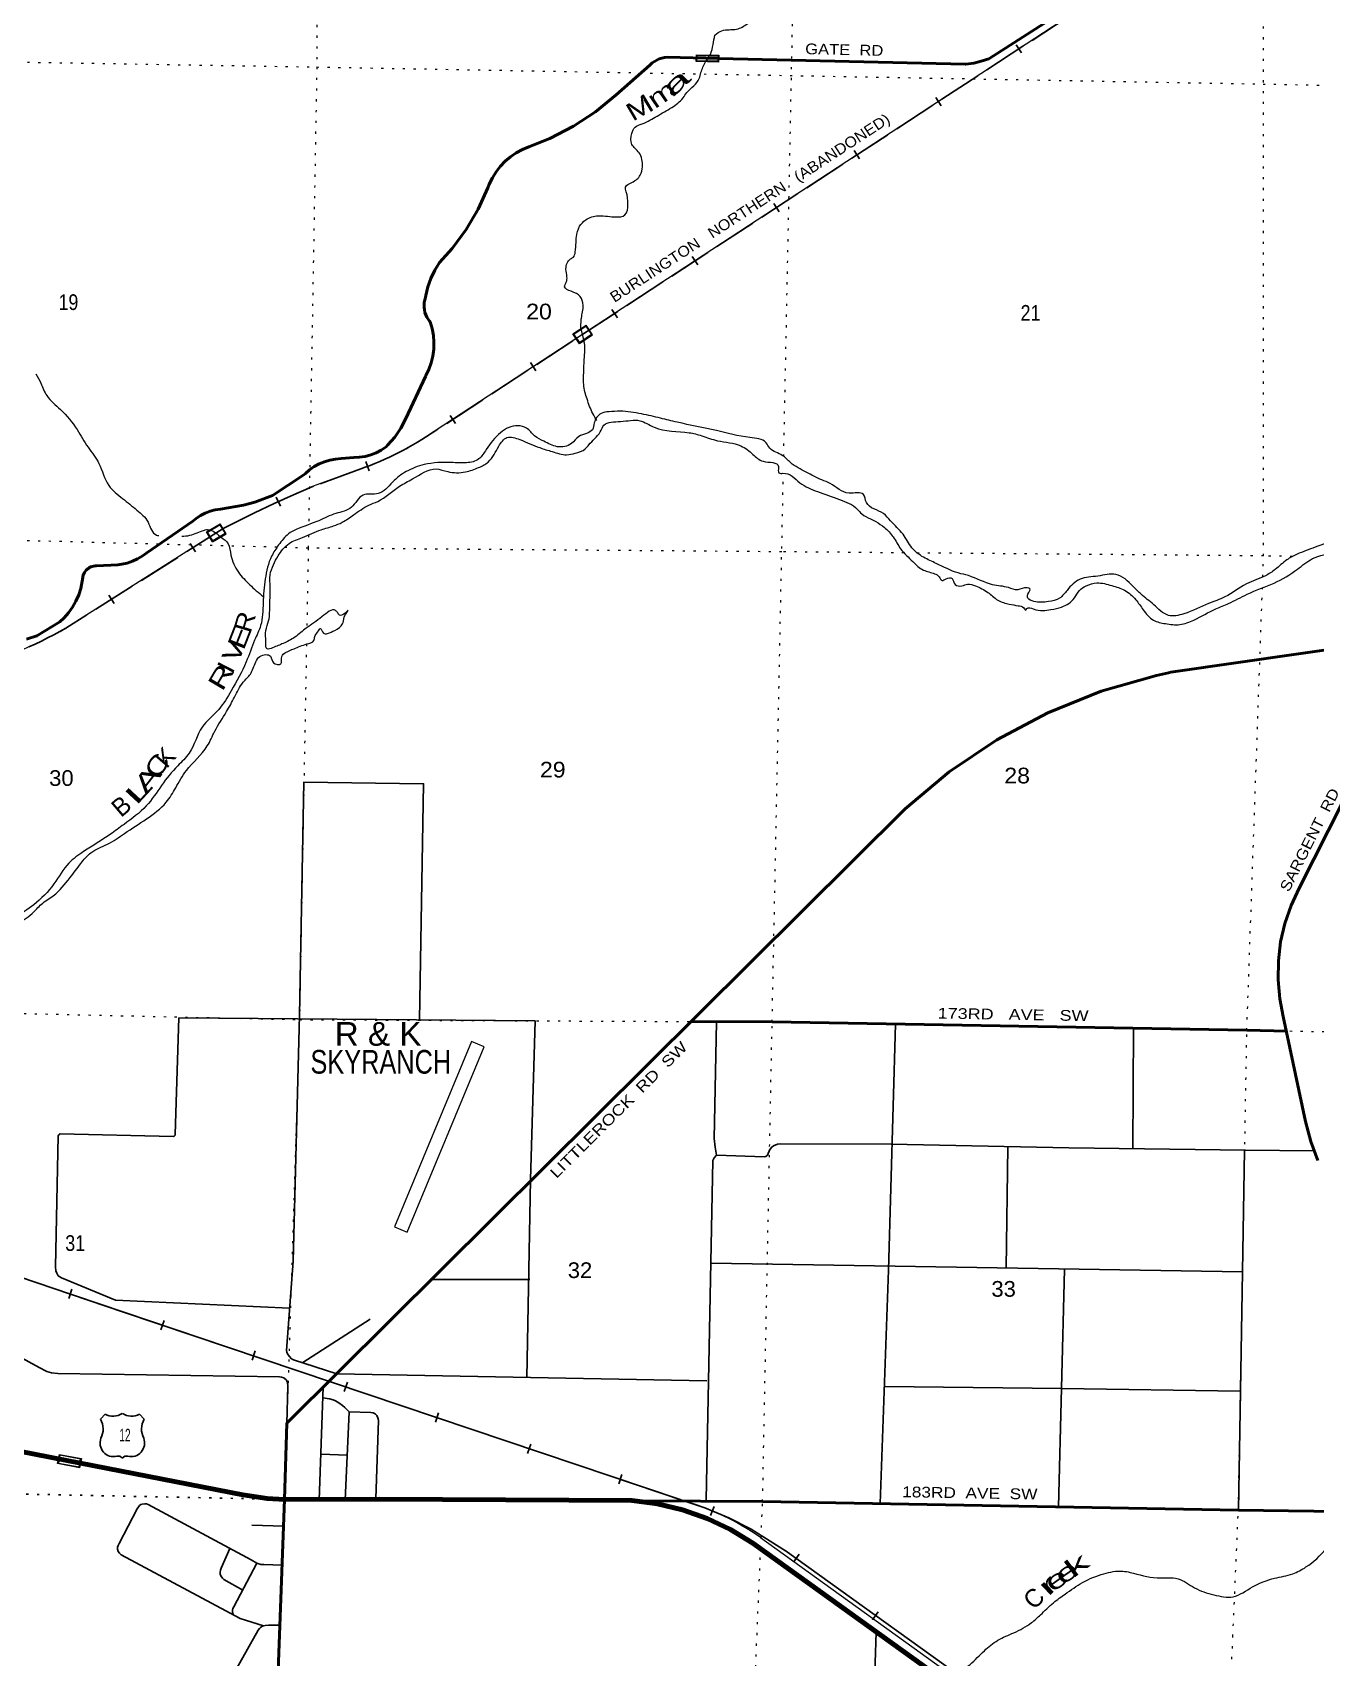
# Model space of a CAD drawing. Header units: feet. Extents: x -757852 to -501257, y -360805 to -170898.
# Drawn here: x -529575 to -515267, y -244232 to -226110 of the extents above; entities that cross this region are included whole.
import ezdxf
from ezdxf.enums import TextEntityAlignment as Align

# ---------------------------------------------------------------- set-up
doc = ezdxf.new("R2010")
doc.units = ezdxf.units.FT
doc.header["$LTSCALE"] = 80
doc.linetypes.add('DOTTED', pattern=[1.5, 0.3, -1.2])
doc.linetypes.add('LONG_DASHED', pattern=[7.5, 6, -1.5])
for name, color, linetype, lineweight in [('16', 7, 'Continuous', 25), ('20', 7, 'Continuous', 70), ('26', 7, 'Continuous', 40), ('27', 7, 'Continuous', 13), ('29', 7, 'Continuous', 25), ('34', 7, 'Continuous', 13), ('36', 7, 'Continuous', 13), ('39', 7, 'Continuous', 13), ('41', 7, 'Continuous', 13), ('57', 7, 'Continuous', 13), ('6', 7, 'DOTTED', 25), ('61', 7, 'Continuous', 13), ('63', 7, 'Continuous', 25), ('7', 7, 'DOTTED', 13)]:
    doc.layers.add(name, color=color, linetype=linetype, lineweight=lineweight)

msp = doc.modelspace()

# ---------------------------------------------------------------- linework, layer by layer
at = {"layer": '16'}
for p, q in [((-528816.57, -241575.49), (-528765.26, -241516.73)), ((-528573.5, -241510.76), (-528573.78, -241510.96)), ((-528381.41, -241516.64), (-528330.02, -241575.49))]:
    msp.add_line(p, q, dxfattribs=at)
for centre, radius, start, end in [((-528674.18, -241359.07), 182.07, 239.97227, 303.45418), ((-528472.4, -241359.57), 181.52, 236.33975, 300.08743), ((-528472.41, -241359.07), 182.07, 236.54582, 236.59441), ((-529009.55, -241686.12), 222.05, 332.97043, 29.75871), ((-528137.05, -241686.12), 222.05, 150.24129, 207.02957), ((-528670.36, -241841.02), 151.42, 159.09177, 283.81923), ((-528476.24, -241841.02), 151.42, 256.18077, 20.90823)]:
    msp.add_arc(centre, radius, start, end, dxfattribs=at)
for centre, major_axis, start_param, end_param in [((-528615.02, -242039.84), (-19.56, 51.67), 4.95877769, 6.28318531), ((-528531.57, -242039.84), (19.56, 51.67), 0, 1.32637542)]:
    msp.add_ellipse(centre, major_axis=major_axis, ratio=0.929097, start_param=start_param, end_param=end_param, dxfattribs=at)
at = {"layer": '20'}
for points in [[(-526763.89, -242468.67), (-526956.25, -242457.31), (-527227.4, -242416.84), (-529039.16, -242063.61), (-534078.02, -241081.22)], [(-522861.2, -242485.4), (-522892.59, -242481.32), (-525705.61, -242467.01), (-526763.89, -242468.67)], [(-514244.96, -248954.83), (-514247.79, -248950.3), (-514311.44, -248868.95), (-514383.24, -248794.7), (-514462.41, -248728.36), (-518882.23, -244867.33), (-519280.93, -244580.92), (-521514.43, -242976.5), (-521542.94, -242956.71), (-521789.9, -242805.94), (-522051.27, -242681.81), (-522324.19, -242585.68), (-522605.65, -242518.6), (-522861.2, -242485.4)]]:
    msp.add_lwpolyline(points, dxfattribs=at)
at = {"layer": '26'}
for points in [[(-521919.66, -226399.34), (-519175.24, -226461.9), (-519164.75, -226461.19), (-519078.33, -226450.24), (-518993.53, -226430.32), (-518911.28, -226401.65), (-516409.17, -224797.69), (-516406.66, -224795.67), (-516322.67, -224720.47), (-516246.99, -224636.89), (-516180.47, -224545.87), (-515918.78, -224103.54), (-515905.27, -224078.5), (-515882.87, -224027.72), (-515865.9, -223974.87), (-515854.55, -223920.54), (-515848.93, -223865.33), (-515845.35, -223265.47)], [(-525188.81, -229043.94), (-525165.33, -228946.26), (-525131.77, -228851.56), (-525088.5, -228760.9), (-525035.99, -228675.25), (-524893.85, -228517.12), (-524737.6, -228306.13), (-524604.27, -228079.97), (-524495.3, -227841.12), (-524480.32, -227802), (-524446.55, -227731.39), (-524405.58, -227664.69), (-524357.86, -227602.64), (-524303.92, -227545.92), (-524244.35, -227495.14), (-524179.79, -227450.87), (-524110.96, -227413.6), (-524038.61, -227383.72), (-523806, -227291.03), (-523542.82, -227155.4), (-523295.26, -226993.01), (-523066.03, -226805.64), (-522691.57, -226475.65), (-522684.74, -226468.63), (-522662.44, -226448.72), (-522638.2, -226431.26), (-522612.25, -226416.42), (-522584.9, -226404.38), (-522556.44, -226395.26), (-522527.18, -226389.17), (-522497.45, -226386.17), (-521919.66, -226399.34)], [(-529640.38, -232875.51), (-529526.48, -232838.25), (-529271.1, -232681.35), (-529223.13, -232636.93), (-529172.44, -232579.9), (-529128, -232517.89), (-529090.27, -232451.57), (-529059.69, -232381.68), (-529036.58, -232308.97), (-529014.65, -232186.65), (-529013.12, -232178.68), (-529008.81, -232162.97), (-529002.87, -232147.79), (-528995.38, -232133.32), (-528986.42, -232119.71), (-528976.09, -232107.11), (-528964.49, -232095.67), (-528951.77, -232085.49), (-528938.05, -232076.7), (-528923.48, -232069.4), (-528908.23, -232063.65), (-528892.47, -232059.53), (-528876.36, -232057.09), (-528860.08, -232056.34), (-528622.61, -232045.16), (-528579.69, -232039.5), (-528519.34, -232026.01), (-528460.74, -232006.28), (-528404.53, -231980.54), (-528351.31, -231949.06), (-528301.67, -231912.19), (-527788.33, -231560.23), (-527749.04, -231528.72), (-527700.03, -231496.71), (-527647.94, -231470), (-527593.35, -231448.88), (-527536.84, -231433.58), (-527479.05, -231424.28), (-527221.35, -231380.02), (-527094.61, -231345.8), (-526898.47, -231274.44), (-526547.58, -231042.62), (-526531.99, -231027.27), (-526484.05, -230986.32), (-526432.11, -230950.61), (-526376.71, -230920.53), (-526318.47, -230896.4), (-526258.03, -230878.49), (-526196.05, -230867), (-526133.21, -230862.05), (-525990.46, -230850.19), (-525930.06, -230846.66), (-525866.1, -230836.37), (-525803.56, -230819.44), (-525743.13, -230796.07), (-525685.48, -230766.52), (-525631.23, -230731.1), (-525614.11, -230713.38), (-525535.62, -230621.2), (-525467.2, -230521.31), (-525409.59, -230414.83), (-525193.71, -229947.65), (-525187.64, -229936.69), (-525154.31, -229866.85), (-525128.47, -229793.91), (-525110.39, -229718.68), (-525100.27, -229641.96), (-525098.23, -229564.61), (-525104.29, -229487.47), (-525118.38, -229411.38), (-525140.34, -229337.19), (-525146.35, -229330.23), (-525163.26, -229307.68), (-525177.72, -229283.48), (-525189.57, -229257.91), (-525198.68, -229231.24), (-525204.95, -229203.76), (-525208.32, -229175.77), (-525208.74, -229147.59), (-525206.21, -229119.52), (-525200.77, -229091.86), (-525192.46, -229064.93), (-525188.81, -229043.94)], [(-526763.89, -242468.67), (-526738.31, -241617.26), (-519844.53, -234766.18), (-519352.45, -234354.33), (-518820.02, -233996.18), (-518253.07, -233695.65), (-517657.8, -233456.03), (-517040.76, -233279.94), (-516904.26, -233250.72), (-516879.26, -233242.04), (-516854.26, -233238.44), (-514782.04, -232942.41)], [(-515240.53, -238690.85), (-515320.17, -238475.97), (-515376.92, -238253.94), (-515626.37, -237083.8), (-515664.96, -236884.9), (-515683.84, -236673.93), (-515680.55, -236462.14), (-515655.15, -236251.85), (-515607.9, -236045.38), (-515539.33, -235844.97), (-515450.19, -235652.83), (-514961.77, -234689.2)], [(-522234.22, -237141.07), (-521326.16, -237144.07), (-516032.29, -237236.35), (-515581.8, -237247.68)], [(-526434.25, -247738.68), (-526452.66, -247728.82), (-526522.66, -247691.35), (-526611.82, -247630.86), (-526694.17, -247561.37), (-526768.81, -247483.66), (-526801.4, -247444.01), (-526843.09, -247372.35), (-526877.06, -247296.74), (-526902.94, -247217.98), (-526920.44, -247136.95), (-526929.38, -247054.54), (-526930.52, -246998.44), (-526763.89, -242468.67)], [(-512491.29, -242637.84), (-516126.96, -242587.64), (-521432.85, -242493.17), (-522811.2, -242484.29), (-522861.2, -242485.4)]]:
    msp.add_lwpolyline(points, dxfattribs=at)
at = {"layer": '29'}
for p, q in [((-523968.41, -237132.49), (-524022.41, -238905.72)), ((-521974.28, -238445.05), (-521946.41, -237145.59)), ((-517294.97, -237210.71), (-517302.72, -238562.48)), ((-529318.43, -239877.14), (-529287, -238413.46)), ((-529265.94, -238393.87), (-528005.62, -238422.35)), ((-521945.06, -238631.28), (-521413.06, -238646.8)), ((-521230.16, -238502.85), (-519999.3, -238507.9)), ((-518716.9, -239890.73), (-518696.58, -238536.08)), ((-522061.1, -242475.36), (-521986.01, -238690.18)), ((-524022.41, -238905.72), (-524060.66, -241111.14)), ((-522005.28, -239836.04), (-516078.92, -239932.12)), ((-518064.46, -239903.29), (-518134.49, -242552.44)), ((-524030.14, -240017.74), (-525118.35, -240016.01)), ((-525807.89, -240458.64), (-526558.54, -240943.6)), ((-526180.41, -241067.3), (-526665, -240913.21)), ((-526821.62, -241102.44), (-529290.99, -241066.1)), ((-526738.31, -241621.52), (-526726.37, -241205.36)), ((-526180.41, -241067.3), (-522055.14, -241146.31)), ((-526333.52, -241214.98), (-526377.1, -242478.43)), ((-526044.35, -241492.55), (-526087.3, -242477.17)), ((-526044.35, -241492.55), (-525801.46, -241498.33)), ((-525716.47, -241588.12), (-525745.24, -242458.1)), ((-526350.66, -241964.35), (-526067.92, -241976.17)), ((-528608.68, -242960.82), (-528408.07, -242573.84)), ((-528284.88, -242527.49), (-527135.21, -243144.02)), ((-526772.63, -242765.88), (-527127.67, -242756.6)), ((-527471.46, -243235.25), (-527374.3, -243016.45)), ((-527330.13, -243666.36), (-527071.82, -243181.75)), ((-527228.98, -243482.94), (-527440.02, -243363.03)), ((-520165.19, -243948.44), (-520204.03, -245166.51))]:
    msp.add_line(p, q, dxfattribs=at)
for points in [[(-526596.22, -237070.26), (-526547.75, -234469.95), (-525213.92, -234487.73), (-525257.55, -237120.2)], [(-527985.2, -238395.69), (-527942.06, -237099.62), (-523968.41, -237132.49)], [(-526740.88, -240808.11), (-526669.68, -239813.86), (-526596.22, -237070.26)], [(-520119.88, -242513.56), (-520028.5, -239913), (-519948.81, -237169.43)], [(-529287, -238413.46), (-529282.49, -238402.08), (-529274.82, -238395.79), (-529265.94, -238393.87)], [(-521945.06, -238631.28), (-521961.9, -238541.17), (-521974.28, -238445.05)], [(-521986.01, -238690.18), (-521974.68, -238660.53), (-521945.06, -238631.28)], [(-521413.06, -238646.8), (-521397.35, -238643.48), (-521378.17, -238628.56), (-521350.48, -238566.75), (-521331.3, -238539.04), (-521312.13, -238526.25), (-521267.39, -238507.06), (-521230.16, -238502.85)], [(-519999.3, -238507.9), (-518017.95, -238548.73), (-516046.43, -238575.33), (-515284.36, -238580.97)], [(-516126.96, -242587.64), (-516078.92, -239932.12), (-516058.03, -238575.02)], [(-529252.83, -239998.95), (-529287.82, -239974.05), (-529304.86, -239946.34), (-529313.39, -239920.76), (-529318.43, -239877.14)], [(-526709.7, -240338.06), (-528647.8, -240247.32), (-529252.83, -239998.95)], [(-530384.99, -240604.95), (-530214.55, -240632.65), (-530139.98, -240660.36), (-529965.29, -240745.62), (-529500.85, -240997.14), (-529415.63, -241044.03), (-529362.38, -241058.95), (-529290.99, -241066.1)], [(-526740.88, -240808.11), (-526737.67, -240827.68), (-526731.28, -240845.8), (-526713.17, -240872.44), (-526686.54, -240900.15), (-526665, -240913.21)], [(-526821.62, -241102.44), (-526796.26, -241105.84), (-526772.82, -241114.37), (-526744.06, -241137.81), (-526737.67, -241148.47), (-526730.21, -241166.59), (-526726.37, -241205.36)], [(-526337.65, -241334.76), (-526262.57, -241346.69), (-526223.15, -241358.41), (-526195.46, -241370.14), (-526160.31, -241390.39), (-526116.63, -241421.29), (-526090, -241442.61), (-526044.35, -241492.55)], [(-520072.15, -241211.3), (-518094.55, -241233.97), (-516104.99, -241262.86)], [(-525801.46, -241498.33), (-525776.82, -241503.35), (-525760.84, -241510.81), (-525748.06, -241519.34), (-525735.28, -241532.13), (-525722.5, -241557.71), (-525719.3, -241569.43), (-525716.47, -241588.12)], [(-528408.07, -242573.84), (-528381.3, -242538.17), (-528366.39, -242527.51), (-528351.48, -242521.12), (-528321.65, -242516.86), (-528304.61, -242518.99), (-528284.88, -242527.49)], [(-528584.46, -243085.86), (-528606.07, -243067.85), (-528617.79, -243049.73), (-528626.31, -243025.22), (-528627.37, -243001.77), (-528620.98, -242982.59), (-528608.68, -242960.82)], [(-526999.52, -243877.31), (-527259.83, -243798.16), (-528584.46, -243085.86)], [(-526792.9, -243201.72), (-526994.37, -243195.74), (-527028.46, -243193.6), (-527071.82, -243181.75), (-527135.21, -243144.02)], [(-527471.46, -243235.25), (-527480.12, -243259.68), (-527483.31, -243279.93), (-527482.25, -243302.31), (-527475.85, -243322.56), (-527457.75, -243347.07), (-527440.02, -243363.03)], [(-527330.13, -243666.36), (-527339.5, -243687.05), (-527344.82, -243704.11), (-527344.82, -243725.42), (-527337.36, -243754.2)], [(-527056.96, -243927.99), (-527651.26, -244988.51), (-528306.81, -245716.29)], [(-527056.96, -243927.99), (-527042.83, -243909.26), (-527031.11, -243897), (-527018.86, -243887.41), (-526999.52, -243877.31)], [(-526999.52, -243877.31), (-526979.98, -243874.09), (-526944.29, -243872.5), (-526815.51, -243871.87)]]:
    msp.add_lwpolyline(points, dxfattribs=at)
msp.add_arc((-528007.69, -238399.7), 22.77, 275.21717, 10.11885, dxfattribs=at)
at = {"layer": '34'}
for p, q in [((-514053.75, -223334.21), (-525192.5, -230622.51)), ((-525914.91, -230974.64), (-526443.05, -231168.91)), ((-527448.19, -231641.92), (-529203.37, -232751.68)), ((-531852.28, -239266.86), (-522303.94, -242487.41)), ((-521456.09, -242895.28), (-518823.89, -244786.11))]:
    msp.add_line(p, q, dxfattribs=at)
at = {"layer": '34', "lineweight": 25}
for p, q in [((-529171.07, -240227.66), (-529135.72, -240122.86)), ((-528143.06, -240577.15), (-528107.71, -240472.35)), ((-527126.25, -240917.36), (-527090.9, -240812.55)), ((-526098.24, -241266.85), (-526062.89, -241162.04)), ((-525081.43, -241607.05), (-525046.08, -241502.25)), ((-524053.42, -241956.54), (-524018.07, -241851.74)), ((-523036.61, -242296.75), (-523001.26, -242191.94)), ((-522014.55, -242649.63), (-521971.25, -242547.85)), ((-521089.29, -243170.12), (-521024.76, -243080.29)), ((-520208.12, -243812.5), (-520143.59, -243722.67))]:
    msp.add_line(p, q, dxfattribs=at)
for points in [[(-531866.68, -239259.38), (-528561.52, -240379.39), (-522353.6, -242469.5)], [(-522356.31, -242469.2), (-522078.25, -242563.61), (-521810.19, -242674.22), (-521561.47, -242801.42), (-521417.76, -242889.91), (-521179.13, -243041.06)], [(-521181.75, -243039.48), (-518789.3, -244758.09), (-518781.81, -244764.03), (-514361.97, -248625.08), (-513084.92, -249736.11)]]:
    msp.add_lwpolyline(points, dxfattribs=at)
at = {"layer": '34'}
for centre, radius, start, end in [((-527018.28, -227793.92), 3366.66, 289.13126, 302.84119), ((-521093.74, -243840.58), 13754.51, 112.8869, 117.51562), ((-531401.69, -228925.59), 4412.66, 284.47124, 299.87996), ((-523104.86, -245237.49), 2864.33, 54.87672, 73.76268)]:
    msp.add_arc(centre, radius, start, end, dxfattribs=at)
at = {"layer": '36'}
msp.add_lwpolyline([(-524537.83, -237421.45), (-524680.05, -237362.37), (-525538.25, -239428.58), (-525396.03, -239487.66)], close=True, dxfattribs=at)
at = {"layer": '39'}
msp.add_line((-523458.77, -229416.39), (-523425.06, -229546.9), dxfattribs=at)
for points in [[(-521965.61, -226139.06), (-521886.55, -226090.01), (-521723.63, -226072.44), (-521600.23, -226012.02), (-521482.04, -225897.23), (-521399.28, -225735.64), (-521226.92, -225490.99), (-521189.45, -225403.09), (-521128.98, -225255.23), (-521021.34, -225174.46), (-521023.24, -225033.67), (-521172.03, -224780.01), (-521177.89, -224502.43), (-521250.89, -224416.84), (-521185.06, -224178.58), (-521043.19, -224092.31), (-520924.96, -223975.51), (-520758.32, -223710.66), (-520605.36, -223554.18), (-520483.27, -223447.49), (-520274.4, -223311.99), (-520071.67, -223184.44), (-520048.62, -223169.78)], [(-518583.52, -232503.51), (-518519.61, -232526.62), (-518497.89, -232551.08), (-518485.6, -232535.19), (-518415.37, -232538.29), (-518309.21, -232556.03), (-518216.67, -232545.4), (-518097.77, -232517.08), (-517953.66, -232414.76), (-517898.18, -232331.17), (-517825.15, -232282.03), (-517704.15, -232247.72), (-517537.94, -232278.45), (-517396.13, -232328.91), (-517271.23, -232435.41), (-517188.57, -232547.29), (-517073.86, -232663.69), (-516939.9, -232701.96), (-516779.41, -232712.5), (-516624.04, -232662.63), (-516377.17, -232537.78), (-516235.7, -232477.64), (-516029.32, -232374.27), (-515728.25, -232250.26), (-515468.89, -232095.43), (-515298.43, -231977.43), (-515046.39, -231908.96), (-514747.73, -231811.04), (-514615.63, -231706.52), (-514334.33, -231562.09), (-514029.15, -231432.11), (-513765.87, -231283.38), (-513589.87, -231197.64), (-513352.92, -231197.29), (-513090.6, -231112.89), (-512880.14, -231005.57), (-512689.07, -230718.98), (-512637.5, -230494.57), (-512593.8, -230259.98), (-512513.94, -230023.95), (-512455.25, -229859.98), (-512356.34, -229692.6), (-512270.14, -229569.27), (-512176.16, -229462.15), (-512070.43, -229375.32), (-511965.28, -229326.68), (-511815.05, -229218.42), (-511668.81, -229108.09), (-511599.7, -229052.86), (-511483.29, -229056.68), (-511392.68, -229039.99), (-511251.11, -228973.82), (-511177.81, -228906.59), (-511019.01, -228762.27), (-510859.78, -228589.8), (-510660.07, -228395.84), (-510525.81, -228281.3), (-510460.02, -228179.77), (-510409.15, -228001.6), (-510374.12, -227809.11), (-510362.42, -227565.98), (-510201.13, -227389.52), (-510086.88, -227270.65), (-509919.66, -227100.32), (-509746.98, -226968.28), (-509642.63, -226839.2), (-509540.55, -226728.18), (-509401.58, -226567.46), (-509251.94, -226364.68), (-509120.36, -226161.62), (-509017.17, -225976.22), (-508958.62, -225822.3), (-508855.46, -225638.91), (-508800.23, -225438.68), (-508745.85, -225294.75), (-508708.05, -225184.74), (-508674.66, -225100.81), (-508671.9, -224917.87), (-508628.89, -224862.23), (-508574.02, -224818.85), (-508482.8, -224761.95), (-508381.45, -224699.18), (-508299.57, -224595.89), (-508270.07, -224503.85), (-508261.29, -224453.72), (-508272.48, -224397.24), (-508237.87, -224365.61), (-508214.32, -224402.17), (-508119.15, -224349.35), (-508048.19, -224304.21), (-507999.49, -224270.78), (-507958.13, -224190.99), (-507962.54, -224084.35), (-507999.33, -223993.29), (-508038.63, -223936.38), (-508065.92, -223881.66), (-508024.77, -223815.94)], [(-522071.32, -226436.28), (-522015.02, -226353.44), (-521985.25, -226243.31), (-521965.61, -226139.06)], [(-523458.77, -229416.4), (-523457.67, -229343.22), (-523452.93, -229295.04), (-523434.72, -229152.55), (-523467.37, -229053.52), (-523566.9, -228995.67), (-523640.45, -228946.27), (-523621.57, -228892.27), (-523614.66, -228834.06), (-523625.41, -228747.43), (-523573.49, -228633.62), (-523543.07, -228613.98), (-523522.15, -228558.01), (-523512.52, -228451.58), (-523509.54, -228387.28), (-523473.65, -228271.21), (-523404.27, -228197.89), (-523265.05, -228153.81), (-523160.72, -228159.45), (-523068.46, -228166.91), (-522967.72, -228144.35), (-522933.81, -228026.24), (-522953.77, -227885.17), (-522961.02, -227832.78), (-522889.96, -227781.6), (-522796.37, -227700.61), (-522772.86, -227606.47), (-522810.68, -227451.05), (-522889.6, -227357.33), (-522891.76, -227234.63), (-522854.57, -227164.83), (-522775.69, -227127.85), (-522609.74, -227041.96), (-522445.64, -226945.98), (-522319.53, -226839.35), (-522276.47, -226779.7), (-522139.56, -226622.97), (-522120.5, -226556.91), (-522071.32, -226436.28)], [(-512214.2, -229188.09), (-512205.04, -229246.55), (-512295.88, -229412.03), (-512393.88, -229519.09), (-512555.54, -229719.67), (-512637.62, -229969.75), (-512665.47, -230218.66), (-512727.9, -230497.19), (-512852.42, -230764.7), (-512969.57, -230943.85), (-513110.07, -231072.37), (-513335.37, -231099.04), (-513478.55, -231139.04), (-513615, -231132.9), (-513852.87, -231193.55), (-514202.57, -231346.97), (-514457.71, -231487.79), (-514787.64, -231661.62), (-515020.03, -231758.55), (-515270.43, -231851.18), (-515472.4, -231928.48), (-515585.79, -231991.06), (-515715.91, -232097.63), (-515825.41, -232168.31), (-516037.63, -232259.53), (-516276.77, -232404.61), (-516458.61, -232478.2), (-516735.43, -232592.53), (-516906.38, -232609.99), (-517071.26, -232490.8), (-517212.07, -232374), (-517299.13, -232288.19), (-517493.88, -232152.45), (-517692.96, -232171.48), (-517892.29, -232206.59), (-518036.74, -232331.03), (-518120.38, -232418.2), (-518245.46, -232456.48), (-518408.07, -232453.95), (-518473.78, -232416.73), (-518473.11, -232372.51), (-518452.13, -232312.51), (-518482.09, -232301.99), (-518586.85, -232324.49), (-518690.91, -232300.76), (-518869.13, -232267.83), (-519136.69, -232167.15), (-519250.7, -232137.23), (-519496.09, -232030.87), (-519637.63, -231962.31), (-519766.58, -231857.76), (-519866.7, -231705.39), (-520005.02, -231556.46), (-520084.11, -231474.79), (-520275.02, -231351.18), (-520307.82, -231262.2), (-520468.24, -231247.64), (-520677.47, -231139.83), (-520773.26, -231100.13), (-520946.64, -231012.99), (-521121.74, -230905.71), (-521212.91, -230825.87), (-521352.26, -230745.28), (-521393.51, -230684.32), (-521573.37, -230627.23), (-521947.7, -230549.03), (-522386.06, -230455.76), (-522570.13, -230410.67), (-522782.26, -230363.14), (-523020.77, -230333.29), (-523145.37, -230339.4), (-523234, -230358.13), (-523309.89, -230463.53), (-523331.12, -230539.61), (-523480.83, -230613.69), (-523564.38, -230694.84), (-523723.53, -230728.56), (-523871.21, -230667.95), (-523974.73, -230608.03), (-524065.8, -230522.16), (-524264.5, -230515.05), (-524355.75, -230573.96), (-524515.16, -230758.49), (-524597.09, -230865.8), (-524734.28, -230907.91), (-524902.91, -230905.29), (-525206.49, -230928.72), (-525406.45, -231006.05), (-525560.84, -231124.3), (-525719.4, -231252.54), (-525888.31, -231268.01), (-526018.89, -231404.73), (-526192.63, -231474.42), (-526382.59, -231553.91), (-526633.08, -231652.57), (-526720.16, -231701.49), (-526830.45, -231824.45)], [(-523281.39, -230437.83), (-523326.38, -230358.71), (-523390.21, -230196.85), (-523427.97, -230037.41), (-523428.34, -229928.82), (-523421.75, -229758.01), (-523424.63, -229548.84), (-523425.95, -229544.03)], [(-529536.68, -229916.39), (-529482.02, -230019.79), (-529415.85, -230159.56), (-529263.56, -230314.75), (-529078.18, -230538.82), (-528954.64, -230735.78), (-528834.84, -230914.59), (-528724.11, -231161.63), (-528569.66, -231306.8), (-528410.96, -231435.94), (-528286.48, -231570.59), (-528190.26, -231714.85), (-528167.35, -231719.43)], [(-526657.11, -232981.34), (-526515.76, -232929.25), (-526436.86, -232890.26), (-526426.15, -232846.19), (-526395.28, -232796.39), (-526362.56, -232756.69), (-526331.19, -232807.44), (-526285.08, -232812.18), (-526204.23, -232777.24), (-526116.81, -232706.21), (-526097.56, -232628.09), (-526056.26, -232552.32), (-526141.49, -232611.32), (-526171.18, -232582.71), (-526194.87, -232556.2), (-526344.5, -232624.25), (-526521.12, -232752.21), (-526649.15, -232852.78), (-526778.72, -232923.15), (-526897.93, -232971.57), (-526958.37, -232984.71), (-526973.28, -232908.07), (-526973.32, -232777.36), (-526941.57, -232669.27), (-526928.81, -232488.5), (-526923.89, -232295.54), (-526925.82, -232156.76), (-526888.01, -232046.75), (-526836.31, -231947.02), (-526713.73, -231808.16), (-526562.1, -231740.14), (-526356, -231654.87), (-526216.81, -231612.79), (-526121.81, -231572.04), (-525994.06, -231489.57), (-525823.76, -231381.62), (-525724.72, -231338.92), (-525481.21, -231169.78), (-525335.39, -231087.59), (-525074.68, -230977.02), (-524944.61, -231007.19), (-524745.86, -231010.28), (-524600.56, -230962.27), (-524493.18, -230899.59), (-524427.67, -230816.15), (-524374.08, -230724.49), (-524284.26, -230627.35), (-524140.02, -230649.7), (-523918.48, -230739.61), (-523778.58, -230784.01), (-523618.46, -230818.67), (-523521.82, -230802.07), (-523410.65, -230753.53), (-523369.8, -230707.91), (-523306.53, -230640.53), (-523243.12, -230563.09), (-523201.84, -230489.33), (-523016.48, -230447.97), (-522801.48, -230439.25), (-522641.94, -230512.11), (-522251.27, -230572.47), (-522111.23, -230606.81), (-521935.35, -230661.83), (-521675.18, -230720.16), (-521540.05, -230814.75), (-521426.74, -230890.91), (-521254.94, -230949.89), (-521255.21, -230967.98), (-521257.61, -230994.08), (-521249.97, -231020.34), (-521205.87, -231025.05), (-521016.69, -231130.54), (-520821.4, -231230.09), (-520573.73, -231318.39), (-520376.55, -231426.01), (-520327.15, -231479.06), (-520229.56, -231532.86), (-520169.79, -231563.95), (-520074.4, -231629.78), (-519975.59, -231735.87), (-519893.24, -231867.86), (-519756.84, -232010.73), (-519639.78, -232105.05), (-519513.88, -232145.21), (-519464.2, -232180.16), (-519430.68, -232220.9), (-519386.21, -232201.48), (-519319.9, -232198.49), (-519286.77, -232265.36), (-519210.69, -232280.62), (-519146.18, -232263.52), (-519060.09, -232280.95), (-518920.62, -232353.49), (-518869.03, -232394.51), (-518807.49, -232441.71), (-518681.62, -232483.88), (-518583.52, -232503.51)], [(-527908.57, -231726.78), (-527818.8, -231716.6), (-527740.05, -231687.66), (-527666.07, -231661.82), (-527648.17, -231655.47), (-527596.2, -231658.35), (-527470.01, -231738.95)], [(-527470.01, -231738.95), (-527392.51, -231811.7), (-527362.27, -231936.84), (-527278.79, -232127.15), (-527152.39, -232267.86), (-527003.54, -232399.13)], [(-526830.45, -231824.45), (-526908.64, -231949.92), (-526978.74, -232204.2), (-527002.81, -232469.25), (-527030.75, -232724.19), (-527097.45, -232886.03), (-527191.48, -233129.89), (-527358.97, -233451.02), (-527496.63, -233658.01), (-527682.35, -233856.21), (-527827.28, -234145.52), (-527955.93, -234288.3), (-528135.93, -234506.69), (-528306.05, -234735.29), (-528554.12, -234940.56), (-528706.39, -235050.8), (-529004.47, -235243.23), (-529169.09, -235373.39), (-529335.22, -235604.06), (-529561.63, -235837.82), (-529766.52, -235975.39), (-529973.02, -236086.8), (-530154.91, -236164.41), (-530370.2, -236325.95), (-530584.39, -236547.84), (-530711.2, -236700.7), (-530846.63, -237026.36), (-530926.34, -237252.34), (-530995.28, -237430.23), (-531204.15, -237565.73), (-531375.82, -237764.14), (-531415.54, -237868.09), (-531489.66, -237989.6), (-531554.14, -238137.4), (-531584.27, -238271.65), (-531643, -238437.64), (-531742.27, -238629.13), (-531804.8, -238780.98), (-531872.14, -238852.32), (-531958.35, -238842.94), (-532047.6, -238769.17), (-532084.29, -238672.08), (-532015.16, -238482.13), (-531956.59, -238326.19), (-531951.49, -238121.17), (-532053.79, -237980.83), (-532197.55, -237926.32), (-532348.89, -237841.53), (-532511.66, -237716.34), (-532652.99, -237633.71), (-532726.67, -237592.35), (-532843.51, -237483.96), (-532857.69, -237359.07), (-532818.74, -237172.67), (-532768.74, -237052.8), (-532743.1, -236950.65), (-532672.64, -236804.96), (-532620.72, -236691.15), (-532627.27, -236592.52), (-532693.98, -236488.93), (-532837.5, -236418.33), (-532985.88, -236403.96), (-533072.57, -236426.74), (-533224.08, -236486.73), (-533303.43, -236555.87), (-533378.95, -236637.14), (-533469.29, -236768.45), (-533563.39, -236883.62), (-533579.65, -236911.3)], [(-533549.66, -236968.87), (-533546.48, -236960.29), (-533496.87, -236866.55), (-533382.45, -236735.62), (-533254.09, -236612.94), (-533102.1, -236520.79), (-532970.97, -236480.6), (-532858.54, -236482.35), (-532776.78, -236519.81), (-532739.78, -236596.8), (-532780.05, -236736.93), (-532811.3, -236945.57), (-532835.96, -237116.1), (-532904.85, -237289.97), (-532921.59, -237468.68), (-532912.59, -237537.18), (-532836.08, -237657.01), (-532745.27, -237760.97), (-532609.97, -237843.5), (-532503.81, -237861.24), (-532314.6, -237964.72), (-532189.18, -238037.05), (-532096.13, -238124.96), (-532019.98, -238268.91), (-532054.04, -238397.07), (-532101.97, -238512.95), (-532142.51, -238671.17), (-532086.65, -238828.88), (-532034.05, -238936.27), (-532014.58, -238976.79), (-532001.19, -239021.24), (-531954.96, -239017.93), (-531906.53, -239002.6), (-531901.66, -239079.09), (-531802.56, -239032.37), (-531791.71, -238978.24), (-531769.17, -238948.43), (-531636.13, -238781.59), (-531617.83, -238633.07), (-531573.7, -238503.06), (-531487.2, -238359.62), (-531464.7, -238199.11), (-531434.99, -238093), (-531370.73, -237959.27), (-531308.26, -237811.44), (-531190.61, -237732.84), (-531016.65, -237649.07), (-530921.14, -237574.15), (-530847.39, -237476.76), (-530831.46, -237352.34), (-530825.9, -237249.88), (-530773.89, -237130.04), (-530718.81, -236939.87), (-530624.41, -236804.6), (-530505.6, -236649.6), (-530417.92, -236427.76), (-530265.57, -236311.49), (-530038.57, -236172.25), (-529872.73, -236094.39), (-529767.7, -236053.8), (-529579.18, -235936.08), (-529475.18, -235831.12), (-529343.24, -235736.65), (-529155.45, -235534.47), (-529036.62, -235377.46), (-528924.35, -235256.54), (-528740.21, -235162.88), (-528547.61, -235041.21), (-528304.21, -234880.1), (-528084.55, -234694.5), (-527977.7, -234533.28), (-527858.32, -234340.09), (-527625.27, -234066.22), (-527542.49, -233902.62), (-527410.67, -233683.47), (-527321.89, -233521.98), (-527225.02, -233356.59), (-527145.33, -233265.33), (-527085.05, -233129.53), (-527037.94, -233067.93), (-526921.44, -233065.71), (-526888.4, -233138.62), (-526804.23, -233149.98), (-526794.96, -233067.68), (-526752.13, -233024.11), (-526657.11, -232981.34)], [(-518333.38, -243757.84), (-518188.75, -243621.35), (-518058.78, -243524.84), (-517864.05, -243395.15), (-517625.64, -243298.31), (-517416.37, -243269.39), (-517334.24, -243282.73), (-517033.95, -243343.69), (-516799.18, -243355.38), (-516615.93, -243454.75), (-516400.23, -243532.5), (-516185.69, -243553.93), (-515969.19, -243444.69), (-515722.75, -243347.97), (-515521.2, -243298.82), (-515373.46, -243222.7), (-515149.51, -243019.06), (-515064.93, -242869.57), (-515064.12, -242682.57), (-515064.83, -242679.88)], [(-519208.24, -244377.4), (-519118.8, -244308.67), (-518959.87, -244156.31), (-518809.52, -244040.01), (-518631.55, -243956.3), (-518433.05, -243842.76), (-518333.38, -243757.84)]]:
    msp.add_spline(points, degree=3, dxfattribs=at)
at = {"layer": '57'}
for points in [[(-529274.72, -241966.56), (-529029.2, -242013.7), (-529049, -242116.81), (-529294.52, -242069.67)], [(-529038.56, -242020.04), (-529268.37, -241975.92), (-529285.15, -242063.32), (-529055.34, -242107.44)]]:
    msp.add_lwpolyline(points, close=True, dxfattribs=at)
at = {"layer": '6'}
msp.add_lwpolyline([(-534101.58, -242241.85), (-532043.5, -242362.54), (-526763.89, -242468.67), (-521432.85, -242493.17), (-516126.96, -242587.64), (-510905.21, -242668.75), (-505514.09, -242704.23), (-502687.82, -242794.73)], dxfattribs=at)
at = {"layer": '61'}
for p, q in [((-522172.94, -226433.38), (-522171.19, -226358.4)), ((-521923.01, -226439.22), (-522172.94, -226433.38))]:
    msp.add_line(p, q, dxfattribs=at)
msp.add_lwpolyline([(-522171.19, -226358.4), (-521921.26, -226364.24), (-521923.01, -226439.22)], dxfattribs=at)
msp.add_lwpolyline([(-522163.38, -226366.58), (-521929.44, -226372.04), (-521930.81, -226431.03), (-522164.75, -226425.57)], close=True, dxfattribs=at)
at = {"layer": '63'}
for p, q in [((-518605.55, -226245.48), (-518544.98, -226338.04)), ((-519501.33, -226834.73), (-519440.77, -226927.29)), ((-520411.34, -227427.05), (-520350.77, -227519.6)), ((-521307.12, -228016.29), (-521246.56, -228108.85)), ((-522217.12, -228608.61), (-522156.56, -228701.17)), ((-523112.91, -229197.86), (-523052.35, -229290.41)), ((-524022.91, -229790.17), (-523962.35, -229882.73)), ((-524918.7, -230379.42), (-524858.13, -230471.98)), ((-525857.33, -230894.15), (-525818.8, -230997.83)), ((-526856.37, -231292.66), (-526810.45, -231393.29)), ((-527818.01, -231809.36), (-527758.9, -231902.85)), ((-528722.87, -232384.57), (-528663.76, -232478.06))]:
    msp.add_line(p, q, dxfattribs=at)
at = {"layer": '63', "lineweight": 13}
for p, q in [((-523547.17, -229471.89), (-523401.95, -229373.47)), ((-523328.72, -229481.52), (-523401.95, -229373.47)), ((-523473.94, -229579.95), (-523547.17, -229471.89)), ((-523474.23, -229579.51), (-523329.01, -229481.08)), ((-527633.32, -231678.1), (-527482.16, -231589.07)), ((-527415.92, -231701.55), (-527482.16, -231589.07)), ((-527567.08, -231790.57), (-527633.32, -231678.1)), ((-527567.35, -231790.12), (-527416.19, -231701.09))]:
    msp.add_line(p, q, dxfattribs=at)
at = {"layer": '63', "linetype": 'LONG_DASHED'}
msp.add_lwpolyline([(-514010.03, -223306.91), (-525191.9, -230623.43), (-525232.26, -230649.31), (-525282.4, -230679.98), (-525332.91, -230709.65), (-525384.33, -230738.75), (-525435.84, -230766.64), (-525487.79, -230794.01), (-525540.59, -230820.33), (-525593.5, -230845.45), (-525647.04, -230869.76), (-525700.75, -230893.36), (-525755.31, -230915.91), (-525809.77, -230937.51), (-525865.07, -230958.05), (-525914.54, -230975.67), (-526442.64, -231169.93), (-526663.82, -231264.8), (-526881.61, -231364.2), (-527097.81, -231467.41), (-527314.19, -231573.68), (-527447.64, -231642.87), (-529202.8, -232752.62), (-529270.02, -232790.73), (-529337.71, -232827.08), (-529406.05, -232862.28), (-529475.23, -232896.93), (-529544.9, -232929.83), (-529614.84, -232961.37)], dxfattribs=at)
at = {"layer": '63', "lineweight": 13}
for points in [[(-523536.05, -229474.02), (-523404.08, -229384.58), (-523340.12, -229478.94), (-523472.1, -229568.4)], [(-527622.36, -231680.93), (-527484.99, -231600.02), (-527427.14, -231698.25), (-527564.51, -231779.16)]]:
    msp.add_lwpolyline(points, close=True, dxfattribs=at)
at = {"layer": '7'}
msp.add_line((-521197.37, -230839), (-521040.24, -223147.44), dxfattribs=at)
for points in [[(-526390.63, -223024.63), (-526404.76, -226494.38), (-526495.03, -231598.62)], [(-515854.48, -232182.9), (-515846.17, -231946.8), (-515845.12, -223265.48)], [(-533734.54, -226358.54), (-531791.05, -226404.69), (-526404.76, -226494.38), (-515851.24, -226684.45), (-510587.63, -226786.31), (-509828.76, -226796.94)], [(-521826.74, -251979.95), (-521655.64, -247818.34), (-521432.85, -242493.17), (-521326.16, -237144.07), (-521201.22, -231027.6)], [(-526849.61, -231850.61), (-531822.94, -231720.76), (-533855.71, -231626.12)], [(-526497.05, -231712.72), (-526499.65, -231859.75), (-526516.12, -232748.47)], [(-519854.2, -231913.04), (-521219.07, -231901.55), (-526499.65, -231859.75), (-526770.2, -231852.69)], [(-515525.14, -231953.4), (-515846.17, -231946.8), (-519709.12, -231914.26)], [(-516188.2, -244000.36), (-516126.96, -242587.64), (-516032.29, -237236.35), (-515858.8, -232305.79)], [(-526519.5, -232930.65), (-526596.22, -237070.26), (-526763.89, -242468.67), (-526957.61, -247729.95), (-527059.63, -250192.48)], [(-530749, -237026.18), (-526593.67, -237118.79), (-521326.16, -237144.07), (-516032.29, -237236.35), (-510700.3, -237331.24), (-505381.97, -237399.77), (-502573.22, -237588.06)], [(-516651.61, -254396.45), (-516632.32, -253206.9), (-516354.94, -247846.97), (-516188.2, -244000.36)]]:
    msp.add_lwpolyline(points, dxfattribs=at)

# ---------------------------------------------------------------- texts
at = {"layer": '16', "width": 0.6}
msp.add_text('12', height=140, dxfattribs=at).set_placement((-528543.6, -241821.27), align=Align.CENTER)
at = {"layer": '27'}
for s, rotation, width, p in [('GATE  RD', 358.694, 1.15, (-520958.73, -226351.23)), ('SARGENT  RD', 63.122, 1.15, (-515563.63, -235702.84)), ('173RD   AVE   SW', 359.001, 1.25, (-519481.15, -237106.22)), ('LITTLEROCK  RD  SW', 44.822, 1.25, (-523731.81, -238897.25)), ('183RD  AVE  SW', 358.98, 1.2, (-519877.01, -242443.77))]:
    msp.add_text(s, height=120, rotation=rotation, dxfattribs=dict(at, width=width)).set_placement(p)
at = {"layer": '36'}
for s, width, p in [('R & K', 1.05, (-526204.67, -237409.13)), ('SKYRANCH', 0.8, (-526475, -237720.88))]:
    msp.add_text(s, height=264, dxfattribs=dict(at, width=width)).set_placement(p)
at = {"layer": '41'}
for s, rotation, width, p in [('m', 34.201, 1.4, (-522633.42, -226965.73)), ('a', 43.6, 2.1, (-522443.63, -226848.66)), ('M', 30.371, 1.3, (-522880.85, -227106.34)), ('i', 31.669, 1.35, (-522700.04, -227007.25)), ('R', 73.367, 1.15, (-527143.38, -232817.27)), ('V', 65.895, 1.3, (-527287.78, -233153.7)), ('E', 68.671, 1.4, (-527221.1, -233008.73)), ('R', 59.521, 1.45, (-527458.23, -233468.16)), ('I', 62.733, 1.15, (-527348.5, -233273.93)), ('C', 56.636, 1.4, (-528176.57, -234453.07)), ('A', 51.765, 1.7, (-528310.61, -234619.23)), ('L', 47.235, 2, (-528420.13, -234740.23))]:
    msp.add_text(s, height=200, rotation=rotation, dxfattribs=dict(at, width=width)).set_placement(p)
for s, rotation, p in [('K', 49.129, (-528078.17, -234325.4)), ('B', 40.547, (-528587.38, -234870.52))]:
    msp.add_text(s, height=200, rotation=rotation, dxfattribs=at).set_placement(p)
for s, rotation, width, p in [('e', 34.678, 1.65, (-517990.33, -243362.47)), ('k', 36.567, 1.9, (-517871.62, -243280.09)), ('r', 42.783, 2.15, (-518182.54, -243497.15)), ('e', 35.478, 1.65, (-518101.16, -243441.52))]:
    msp.add_text(s, height=200, rotation=rotation, dxfattribs=dict(at, width=width)).set_placement(p, align=Align.CENTER)
msp.add_text('C', height=200, rotation=43.9, dxfattribs=at).set_placement((-518338.75, -243642.18), align=Align.CENTER)
at = {"layer": '63', "width": 1.1}
msp.add_text('BURLINGTON   NORTHERN   (ABANDONED)', height=120, rotation=33.197, dxfattribs=at).set_placement((-523084.24, -229125.34))
at = {"layer": '7'}
for s, width, p in [('19', 0.85, (-529284.62, -229204.49)), ('20', 1.1, (-524069.52, -229308.98)), ('21', 0.85, (-518555.48, -229323.95)), ('29', 1.1, (-523915.79, -234417.96)), ('28', 1.1, (-518737.22, -234483.82)), ('30', 1.05, (-529389.37, -234511.75)), ('31', 0.85, (-529209.77, -239698.04)), ('32', 1.05, (-523605.8, -240000.24)), ('33', 1.05, (-518881.25, -240208.68))]:
    msp.add_text(s, height=175, dxfattribs=dict(at, width=width)).set_placement(p)

doc.saveas('drawing.dxf')
